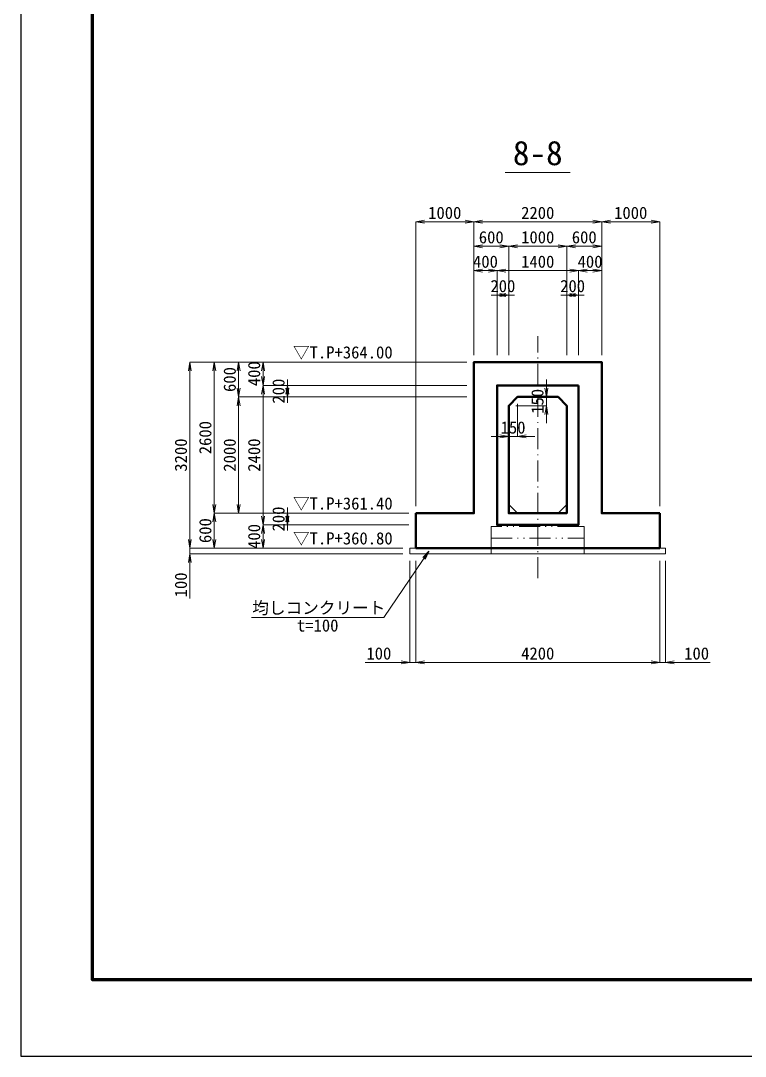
# Model space of a CAD drawing. Header units: millimetres. Extents: x 156724 to 219930, y -98905 to 17820.
# Drawn here: x 169470 to 181938, y -98905 to -81085 of the extents above; entities that cross this region are included whole.
import ezdxf
from ezdxf.enums import TextEntityAlignment as Align

# ---------------------------------------------------------------- set-up
doc = ezdxf.new("R2010")
doc.units = ezdxf.units.MM
doc.header["$LTSCALE"] = 60
doc.header["$PDSIZE"] = 300
doc.linetypes.add('SXF_一点短鎖線', pattern=[9.25, 6, -1.5, 0.25, -1.5])
doc.linetypes.add('SXF_二点短鎖線', pattern=[11, 6, -1.5, 0.25, -1.5, 0.25, -1.5])
doc.layers.get('Defpoints').update_dxf_attribs({"color": 151})
for name, color, linetype, lineweight in [('D-BMK', 2, 'SXF_一点短鎖線', 13), ('D-STR', 1, 'Continuous', 50), ('D-STR-DIM', 7, 'Continuous', 13), ('D-STR-HTXT', 7, 'Continuous', 13), ('D-STR-STR6', 7, 'Continuous', 13), ('D-STR-STR7', 1, 'Continuous', 13), ('D-STR-TXT', 7, 'Continuous', 13), ('D-TTL', 2, 'Continuous', 140), ('D-TTL-LINE', 7, 'Continuous', 13), ('D-TTL-TXT', 7, 'Continuous', 13)]:
    doc.layers.add(name, color=color, linetype=linetype, lineweight=lineweight)
doc.styles.add('MS ゴシック', font='MS Gothic.ttf')
doc.dimstyles.new('DIM-60-F', dxfattribs={"dimscale": 60, "dimtxt": 3.5, "dimasz": 2.5, "dimexe": 0, "dimexo": 2, "dimgap": 0.8, "dimtad": 1, "dimdec": 0, "dimzin": 0, "dimdsep": 46, "dimtxsty": 'MS ゴシック', "dimblk": 'OPEN', "dimcen": 0.1, "dimaunit": 1, "dimadec": 4, "dimazin": 0, "dimtfac": 1, "dimtdec": 0, "dimtmove": 2, "dimatfit": 3, "dimldrblk": 'OPEN', "dimfxl": 1, "dimtolj": 1, "dimtzin": 0, "dimlwd": -1, "dimlwe": -1, "dimarcsym": 2})

# ---------------------------------------------------------------- blocks, each defined once
blk = doc.blocks.new('_Open')
at = {"color": 0, "linetype": 'ByBlock', "lineweight": -2}
for p, q in [((-1, 0.17), (0, 0)), ((-1, -0.17), (0, 0)), ((0, 0), (-1, 0))]:
    blk.add_line(p, q, dxfattribs=at)
blk = doc.blocks.new('*D111')
at = {"layer": 'D-STR-DIM', "color": 0, "transparency": 16777216}
for p, q in [((177867, -87829), (177867, -88239)), ((178017, -87679), (178017, -88239)), ((177717, -88239), (177567, -88239)), ((178017, -88239), (177867, -88239)), ((178167, -88239), (178317, -88239))]:
    blk.add_line(p, q, dxfattribs=at)
at = {"layer": 'Defpoints', "color": 0, "transparency": 16777216}
for p in [(178017, -87559), (177867, -87709), (177867, -88239)]:
    blk.add_point(p, dxfattribs=at)
at = {"layer": 'D-STR-DIM', "color": 0, "transparency": 16777216, "xscale": 150, "yscale": 150, "zscale": 150}
blk.add_blockref('_Open', (177867, -88239), dxfattribs=at)
at = {"layer": 'D-STR-DIM', "color": 0, "transparency": 16777216, "xscale": 150, "yscale": 150, "zscale": 150, "rotation": 180}
blk.add_blockref('_Open', (178017, -88239), dxfattribs=at)
at = {"layer": 'D-STR-DIM', "color": 0, "transparency": 16777216, "insert": (177942, -88086), "char_height": 210, "attachment_point": 5, "style": 'MS ゴシック'}
blk.add_mtext('\\A1;150', dxfattribs=at)
blk = doc.blocks.new('*D112')
at = {"layer": 'D-STR-DIM', "color": 0, "transparency": 16777216}
for p, q in [((178516, -87409), (178516, -87259)), ((178137, -87559), (178516, -87559)), ((178516, -87559), (178516, -87709)), ((177987, -87709), (178516, -87709)), ((178516, -87859), (178516, -88009))]:
    blk.add_line(p, q, dxfattribs=at)
at = {"layer": 'Defpoints', "color": 0, "transparency": 16777216}
for p in [(178017, -87559), (177867, -87709), (178516, -87709)]:
    blk.add_point(p, dxfattribs=at)
at = {"layer": 'D-STR-DIM', "color": 0, "transparency": 16777216, "xscale": 150, "yscale": 150, "zscale": 150}
for p, rotation in [((178516, -87559), 270), ((178516, -87709), 90)]:
    blk.add_blockref('_Open', p, dxfattribs=dict(at, rotation=rotation))
at = {"layer": 'D-STR-DIM', "color": 0, "transparency": 16777216, "insert": (178363, -87634), "char_height": 210, "attachment_point": 5, "rotation": 90, "style": 'MS ゴシック'}
blk.add_mtext('\\A1;150', dxfattribs=at)
blk = doc.blocks.new('*D113')
at = {"layer": 'D-STR-DIM', "color": 0, "transparency": 16777216}
for p, q in [((176267, -90379), (176267, -92127)), ((180467, -90379), (180467, -92127)), ((176417, -92127), (180317, -92127))]:
    blk.add_line(p, q, dxfattribs=at)
at = {"layer": 'Defpoints', "color": 0, "transparency": 16777216}
for p in [(176267, -90259), (180467, -90259), (180467, -92127)]:
    blk.add_point(p, dxfattribs=at)
at = {"layer": 'D-STR-DIM', "color": 0, "transparency": 16777216, "xscale": 150, "yscale": 150, "zscale": 150, "rotation": 180}
blk.add_blockref('_Open', (176267, -92127), dxfattribs=at)
at = {"layer": 'D-STR-DIM', "color": 0, "transparency": 16777216, "xscale": 150, "yscale": 150, "zscale": 150}
blk.add_blockref('_Open', (180467, -92127), dxfattribs=at)
at = {"layer": 'D-STR-DIM', "color": 0, "transparency": 16777216, "insert": (178367, -91974), "char_height": 210, "attachment_point": 5, "style": 'MS ゴシック'}
blk.add_mtext('\\A1;4200', dxfattribs=at)
blk = doc.blocks.new('*D114')
at = {"layer": 'D-STR-DIM', "color": 0, "transparency": 16777216}
for p, q in [((180467, -90379), (180467, -92127)), ((180567, -90379), (180567, -92127)), ((180317, -92127), (180167, -92127)), ((180467, -92127), (180567, -92127)), ((180717, -92127), (181335, -92127))]:
    blk.add_line(p, q, dxfattribs=at)
at = {"layer": 'Defpoints', "color": 0, "transparency": 16777216}
for p in [(180467, -90259), (180567, -90259), (180467, -92127)]:
    blk.add_point(p, dxfattribs=at)
at = {"layer": 'D-STR-DIM', "color": 0, "transparency": 16777216, "xscale": 150, "yscale": 150, "zscale": 150}
blk.add_blockref('_Open', (180467, -92127), dxfattribs=at)
at = {"layer": 'D-STR-DIM', "color": 0, "transparency": 16777216, "xscale": 150, "yscale": 150, "zscale": 150, "rotation": 180}
blk.add_blockref('_Open', (180567, -92127), dxfattribs=at)
at = {"layer": 'D-STR-DIM', "color": 0, "transparency": 16777216, "insert": (181101, -91974), "char_height": 210, "attachment_point": 5, "style": 'MS ゴシック'}
blk.add_mtext('\\A1;100', dxfattribs=at)
blk = doc.blocks.new('*D115')
at = {"layer": 'D-STR-DIM', "color": 0, "transparency": 16777216}
for p, q in [((176167, -90379), (176167, -92127)), ((176267, -90379), (176267, -92127)), ((176017, -92127), (175399, -92127)), ((176267, -92127), (176167, -92127)), ((176417, -92127), (176567, -92127))]:
    blk.add_line(p, q, dxfattribs=at)
at = {"layer": 'Defpoints', "color": 0, "transparency": 16777216}
for p in [(176167, -90259), (176267, -90259), (176267, -92127)]:
    blk.add_point(p, dxfattribs=at)
at = {"layer": 'D-STR-DIM', "color": 0, "transparency": 16777216, "xscale": 150, "yscale": 150, "zscale": 150}
blk.add_blockref('_Open', (176167, -92127), dxfattribs=at)
at = {"layer": 'D-STR-DIM', "color": 0, "transparency": 16777216, "xscale": 150, "yscale": 150, "zscale": 150, "rotation": 180}
blk.add_blockref('_Open', (176267, -92127), dxfattribs=at)
at = {"layer": 'D-STR-DIM', "color": 0, "transparency": 16777216, "insert": (175633, -91974), "char_height": 210, "attachment_point": 5, "style": 'MS ゴシック'}
blk.add_mtext('\\A1;100', dxfattribs=at)
blk = doc.blocks.new('*D116')
at = {"layer": 'D-STR-DIM', "color": 0, "transparency": 16777216}
for p, q in [((177267, -86839), (177267, -84545)), ((177417, -84545), (179317, -84545)), ((179467, -86839), (179467, -84545))]:
    blk.add_line(p, q, dxfattribs=at)
at = {"layer": 'Defpoints', "color": 0, "transparency": 16777216}
for p in [(179467, -84545), (177267, -86959), (179467, -86959)]:
    blk.add_point(p, dxfattribs=at)
at = {"layer": 'D-STR-DIM', "color": 0, "transparency": 16777216, "xscale": 150, "yscale": 150, "zscale": 150, "rotation": 180}
blk.add_blockref('_Open', (177267, -84545), dxfattribs=at)
at = {"layer": 'D-STR-DIM', "color": 0, "transparency": 16777216, "xscale": 150, "yscale": 150, "zscale": 150}
blk.add_blockref('_Open', (179467, -84545), dxfattribs=at)
at = {"layer": 'D-STR-DIM', "color": 0, "transparency": 16777216, "insert": (178367, -84392), "char_height": 210, "attachment_point": 5, "style": 'MS ゴシック'}
blk.add_mtext('\\A1;2200', dxfattribs=at)
blk = doc.blocks.new('*D117')
at = {"layer": 'D-STR-DIM', "color": 0, "transparency": 16777216}
for p, q in [((178867, -86839), (178867, -84965)), ((179317, -84965), (179017, -84965)), ((179467, -86839), (179467, -84965))]:
    blk.add_line(p, q, dxfattribs=at)
at = {"layer": 'Defpoints', "color": 0, "transparency": 16777216}
for p in [(178867, -84965), (178867, -86959), (179467, -86959)]:
    blk.add_point(p, dxfattribs=at)
at = {"layer": 'D-STR-DIM', "color": 0, "transparency": 16777216, "xscale": 150, "yscale": 150, "zscale": 150, "rotation": 180}
blk.add_blockref('_Open', (178867, -84965), dxfattribs=at)
at = {"layer": 'D-STR-DIM', "color": 0, "transparency": 16777216, "xscale": 150, "yscale": 150, "zscale": 150}
blk.add_blockref('_Open', (179467, -84965), dxfattribs=at)
at = {"layer": 'D-STR-DIM', "color": 0, "transparency": 16777216, "insert": (179167, -84812), "char_height": 210, "attachment_point": 5, "style": 'MS ゴシック'}
blk.add_mtext('\\A1;600', dxfattribs=at)
blk = doc.blocks.new('*D118')
at = {"layer": 'D-STR-DIM', "color": 0, "transparency": 16777216}
for p, q in [((179467, -86839), (179467, -84545)), ((179617, -84545), (180317, -84545)), ((180467, -89439), (180467, -84545))]:
    blk.add_line(p, q, dxfattribs=at)
at = {"layer": 'Defpoints', "color": 0, "transparency": 16777216}
for p in [(180467, -84545), (179467, -86959), (180467, -89559)]:
    blk.add_point(p, dxfattribs=at)
at = {"layer": 'D-STR-DIM', "color": 0, "transparency": 16777216, "xscale": 150, "yscale": 150, "zscale": 150, "rotation": 180}
blk.add_blockref('_Open', (179467, -84545), dxfattribs=at)
at = {"layer": 'D-STR-DIM', "color": 0, "transparency": 16777216, "xscale": 150, "yscale": 150, "zscale": 150}
blk.add_blockref('_Open', (180467, -84545), dxfattribs=at)
at = {"layer": 'D-STR-DIM', "color": 0, "transparency": 16777216, "insert": (179967, -84392), "char_height": 210, "attachment_point": 5, "style": 'MS ゴシック'}
blk.add_mtext('\\A1;1000', dxfattribs=at)
blk = doc.blocks.new('*D119')
at = {"layer": 'D-STR-DIM', "color": 0, "transparency": 16777216}
for p, q in [((177867, -86839), (177867, -84965)), ((178017, -84965), (178717, -84965)), ((178867, -86839), (178867, -84965))]:
    blk.add_line(p, q, dxfattribs=at)
at = {"layer": 'Defpoints', "color": 0, "transparency": 16777216}
for p in [(178867, -84965), (177867, -86959), (178867, -86959)]:
    blk.add_point(p, dxfattribs=at)
at = {"layer": 'D-STR-DIM', "color": 0, "transparency": 16777216, "xscale": 150, "yscale": 150, "zscale": 150, "rotation": 180}
blk.add_blockref('_Open', (177867, -84965), dxfattribs=at)
at = {"layer": 'D-STR-DIM', "color": 0, "transparency": 16777216, "xscale": 150, "yscale": 150, "zscale": 150}
blk.add_blockref('_Open', (178867, -84965), dxfattribs=at)
at = {"layer": 'D-STR-DIM', "color": 0, "transparency": 16777216, "insert": (178367, -84812), "char_height": 210, "attachment_point": 5, "style": 'MS ゴシック'}
blk.add_mtext('\\A1;1000', dxfattribs=at)
blk = doc.blocks.new('*D120')
at = {"layer": 'D-STR-DIM', "color": 0, "transparency": 16777216}
for p, q in [((176267, -89439), (176267, -84545)), ((176417, -84545), (177117, -84545)), ((177267, -86839), (177267, -84545))]:
    blk.add_line(p, q, dxfattribs=at)
at = {"layer": 'Defpoints', "color": 0, "transparency": 16777216}
for p in [(177267, -84545), (177267, -86959), (176267, -89559)]:
    blk.add_point(p, dxfattribs=at)
at = {"layer": 'D-STR-DIM', "color": 0, "transparency": 16777216, "xscale": 150, "yscale": 150, "zscale": 150, "rotation": 180}
blk.add_blockref('_Open', (176267, -84545), dxfattribs=at)
at = {"layer": 'D-STR-DIM', "color": 0, "transparency": 16777216, "xscale": 150, "yscale": 150, "zscale": 150}
blk.add_blockref('_Open', (177267, -84545), dxfattribs=at)
at = {"layer": 'D-STR-DIM', "color": 0, "transparency": 16777216, "insert": (176767, -84392), "char_height": 210, "attachment_point": 5, "style": 'MS ゴシック'}
blk.add_mtext('\\A1;1000', dxfattribs=at)
blk = doc.blocks.new('*D121')
at = {"layer": 'D-STR-DIM', "color": 0, "transparency": 16777216}
for p, q in [((177267, -86839), (177267, -84965)), ((177417, -84965), (177717, -84965)), ((177867, -86839), (177867, -84965))]:
    blk.add_line(p, q, dxfattribs=at)
at = {"layer": 'Defpoints', "color": 0, "transparency": 16777216}
for p in [(177867, -84965), (177267, -86959), (177867, -86959)]:
    blk.add_point(p, dxfattribs=at)
at = {"layer": 'D-STR-DIM', "color": 0, "transparency": 16777216, "xscale": 150, "yscale": 150, "zscale": 150, "rotation": 180}
blk.add_blockref('_Open', (177267, -84965), dxfattribs=at)
at = {"layer": 'D-STR-DIM', "color": 0, "transparency": 16777216, "xscale": 150, "yscale": 150, "zscale": 150}
blk.add_blockref('_Open', (177867, -84965), dxfattribs=at)
at = {"layer": 'D-STR-DIM', "color": 0, "transparency": 16777216, "insert": (177567, -84812), "char_height": 210, "attachment_point": 5, "style": 'MS ゴシック'}
blk.add_mtext('\\A1;600', dxfattribs=at)
blk = doc.blocks.new('*D122')
at = {"layer": 'D-STR-DIM', "color": 0, "transparency": 16777216}
for p, q in [((177667, -86839), (177667, -85385)), ((177817, -85385), (178917, -85385)), ((179067, -86839), (179067, -85385))]:
    blk.add_line(p, q, dxfattribs=at)
at = {"layer": 'Defpoints', "color": 0, "transparency": 16777216}
for p in [(179067, -85385), (177667, -86959), (179067, -86959)]:
    blk.add_point(p, dxfattribs=at)
at = {"layer": 'D-STR-DIM', "color": 0, "transparency": 16777216, "xscale": 150, "yscale": 150, "zscale": 150, "rotation": 180}
blk.add_blockref('_Open', (177667, -85385), dxfattribs=at)
at = {"layer": 'D-STR-DIM', "color": 0, "transparency": 16777216, "xscale": 150, "yscale": 150, "zscale": 150}
blk.add_blockref('_Open', (179067, -85385), dxfattribs=at)
at = {"layer": 'D-STR-DIM', "color": 0, "transparency": 16777216, "insert": (178367, -85232), "char_height": 210, "attachment_point": 5, "style": 'MS ゴシック'}
blk.add_mtext('\\A1;1400', dxfattribs=at)
blk = doc.blocks.new('*D123')
at = {"layer": 'D-STR-DIM', "color": 0, "transparency": 16777216}
for p, q in [((179067, -86839), (179067, -85385)), ((179067, -85385), (179467, -85385)), ((179317, -85385), (179167, -85385)), ((179217, -85385), (179367, -85385)), ((179467, -86839), (179467, -85385))]:
    blk.add_line(p, q, dxfattribs=at)
at = {"layer": 'Defpoints', "color": 0, "transparency": 16777216}
for p in [(179467, -85385), (179067, -86959), (179467, -86959)]:
    blk.add_point(p, dxfattribs=at)
at = {"layer": 'D-STR-DIM', "color": 0, "transparency": 16777216, "xscale": 150, "yscale": 150, "zscale": 150, "rotation": 180}
blk.add_blockref('_Open', (179067, -85385), dxfattribs=at)
at = {"layer": 'D-STR-DIM', "color": 0, "transparency": 16777216, "xscale": 150, "yscale": 150, "zscale": 150}
blk.add_blockref('_Open', (179467, -85385), dxfattribs=at)
at = {"layer": 'D-STR-DIM', "color": 0, "transparency": 16777216, "insert": (179267, -85232), "char_height": 210, "attachment_point": 5, "style": 'MS ゴシック'}
blk.add_mtext('\\A1;400', dxfattribs=at)
blk = doc.blocks.new('*D124')
at = {"layer": 'D-STR-DIM', "color": 0, "transparency": 16777216}
for p, q in [((177267, -86839), (177267, -85385)), ((177667, -85385), (177267, -85385)), ((177517, -85385), (177367, -85385)), ((177417, -85385), (177567, -85385)), ((177667, -86839), (177667, -85385))]:
    blk.add_line(p, q, dxfattribs=at)
at = {"layer": 'Defpoints', "color": 0, "transparency": 16777216}
for p in [(177267, -85385), (177267, -86959), (177667, -86959)]:
    blk.add_point(p, dxfattribs=at)
at = {"layer": 'D-STR-DIM', "color": 0, "transparency": 16777216, "xscale": 150, "yscale": 150, "zscale": 150, "rotation": 180}
blk.add_blockref('_Open', (177267, -85385), dxfattribs=at)
at = {"layer": 'D-STR-DIM', "color": 0, "transparency": 16777216, "xscale": 150, "yscale": 150, "zscale": 150}
blk.add_blockref('_Open', (177667, -85385), dxfattribs=at)
at = {"layer": 'D-STR-DIM', "color": 0, "transparency": 16777216, "insert": (177467, -85232), "char_height": 210, "attachment_point": 5, "style": 'MS ゴシック'}
blk.add_mtext('\\A1;400', dxfattribs=at)
blk = doc.blocks.new('*D125')
at = {"layer": 'D-STR-DIM', "color": 0, "transparency": 16777216}
for p, q in [((177717, -85805), (177567, -85805)), ((177667, -86839), (177667, -85805)), ((177667, -85805), (177867, -85805)), ((177817, -85805), (177967, -85805)), ((177867, -86839), (177867, -85805))]:
    blk.add_line(p, q, dxfattribs=at)
at = {"layer": 'Defpoints', "color": 0, "transparency": 16777216}
for p in [(177867, -85805), (177667, -86959), (177867, -86959)]:
    blk.add_point(p, dxfattribs=at)
at = {"layer": 'D-STR-DIM', "color": 0, "transparency": 16777216, "xscale": 150, "yscale": 150, "zscale": 150, "rotation": 180}
blk.add_blockref('_Open', (177667, -85805), dxfattribs=at)
at = {"layer": 'D-STR-DIM', "color": 0, "transparency": 16777216, "xscale": 150, "yscale": 150, "zscale": 150}
blk.add_blockref('_Open', (177867, -85805), dxfattribs=at)
at = {"layer": 'D-STR-DIM', "color": 0, "transparency": 16777216, "insert": (177767, -85652), "char_height": 210, "attachment_point": 5, "style": 'MS ゴシック'}
blk.add_mtext('\\A1;200', dxfattribs=at)
blk = doc.blocks.new('*D126')
at = {"layer": 'D-STR-DIM', "color": 0, "transparency": 16777216}
for p, q in [((178917, -85805), (178767, -85805)), ((178867, -86839), (178867, -85805)), ((179067, -85805), (178867, -85805)), ((179017, -85805), (179167, -85805)), ((179067, -86839), (179067, -85805))]:
    blk.add_line(p, q, dxfattribs=at)
at = {"layer": 'Defpoints', "color": 0, "transparency": 16777216}
for p in [(178867, -85805), (178867, -86959), (179067, -86959)]:
    blk.add_point(p, dxfattribs=at)
at = {"layer": 'D-STR-DIM', "color": 0, "transparency": 16777216, "xscale": 150, "yscale": 150, "zscale": 150, "rotation": 180}
blk.add_blockref('_Open', (178867, -85805), dxfattribs=at)
at = {"layer": 'D-STR-DIM', "color": 0, "transparency": 16777216, "xscale": 150, "yscale": 150, "zscale": 150}
blk.add_blockref('_Open', (179067, -85805), dxfattribs=at)
at = {"layer": 'D-STR-DIM', "color": 0, "transparency": 16777216, "insert": (178967, -85652), "char_height": 210, "attachment_point": 5, "style": 'MS ゴシック'}
blk.add_mtext('\\A1;200', dxfattribs=at)
blk = doc.blocks.new('*D127')
at = {"layer": 'D-STR-DIM', "color": 0, "transparency": 16777216}
for p, q in [((177147, -86959), (172380, -86959)), ((172380, -87109), (172380, -90009)), ((176047, -90159), (172380, -90159))]:
    blk.add_line(p, q, dxfattribs=at)
at = {"layer": 'Defpoints', "color": 0, "transparency": 16777216}
for p in [(177267, -86959), (172380, -90159), (176167, -90159)]:
    blk.add_point(p, dxfattribs=at)
at = {"layer": 'D-STR-DIM', "color": 0, "transparency": 16777216, "xscale": 150, "yscale": 150, "zscale": 150}
for p, rotation in [((172380, -86959), 90), ((172380, -90159), 270)]:
    blk.add_blockref('_Open', p, dxfattribs=dict(at, rotation=rotation))
at = {"layer": 'D-STR-DIM', "color": 0, "transparency": 16777216, "insert": (172227, -88559), "char_height": 210, "attachment_point": 5, "rotation": 90, "style": 'MS ゴシック'}
blk.add_mtext('\\A1;3200', dxfattribs=at)
blk = doc.blocks.new('*D1')
at = {"layer": 'D-STR-DIM', "color": 0, "transparency": 16777216}
for p, q in [((177147, -86959), (173220, -86959)), ((173220, -87109), (173220, -87409)), ((177147, -87559), (173220, -87559))]:
    blk.add_line(p, q, dxfattribs=at)
at = {"layer": 'Defpoints', "color": 0, "transparency": 16777216}
for p in [(177267, -86959), (173220, -87559), (177267, -87559)]:
    blk.add_point(p, dxfattribs=at)
at = {"layer": 'D-STR-DIM', "color": 0, "transparency": 16777216, "xscale": 150, "yscale": 150, "zscale": 150}
for p, rotation in [((173220, -86959), 90), ((173220, -87559), 270)]:
    blk.add_blockref('_Open', p, dxfattribs=dict(at, rotation=rotation))
at = {"layer": 'D-STR-DIM', "color": 0, "transparency": 16777216, "insert": (173067, -87259), "char_height": 210, "attachment_point": 5, "rotation": 90, "style": 'MS ゴシック'}
blk.add_mtext('\\A1;600', dxfattribs=at)
blk = doc.blocks.new('*D2')
at = {"layer": 'D-STR-DIM', "color": 0, "transparency": 16777216}
for p, q in [((177147, -87559), (173220, -87559)), ((173220, -87709), (173220, -89409)), ((176147, -89559), (173220, -89559))]:
    blk.add_line(p, q, dxfattribs=at)
at = {"layer": 'Defpoints', "color": 0, "transparency": 16777216}
for p in [(177267, -87559), (173220, -89559), (176267, -89559)]:
    blk.add_point(p, dxfattribs=at)
at = {"layer": 'D-STR-DIM', "color": 0, "transparency": 16777216, "xscale": 150, "yscale": 150, "zscale": 150}
for p, rotation in [((173220, -87559), 90), ((173220, -89559), 270)]:
    blk.add_blockref('_Open', p, dxfattribs=dict(at, rotation=rotation))
at = {"layer": 'D-STR-DIM', "color": 0, "transparency": 16777216, "insert": (173067, -88559), "char_height": 210, "attachment_point": 5, "rotation": 90, "style": 'MS ゴシック'}
blk.add_mtext('\\A1;2000', dxfattribs=at)
blk = doc.blocks.new('*D3')
at = {"layer": 'D-STR-DIM', "color": 0, "transparency": 16777216}
for p, q in [((176147, -89559), (172800, -89559)), ((172800, -89709), (172800, -90009)), ((176047, -90159), (172800, -90159))]:
    blk.add_line(p, q, dxfattribs=at)
at = {"layer": 'Defpoints', "color": 0, "transparency": 16777216}
for p in [(176267, -89559), (172800, -90159), (176167, -90159)]:
    blk.add_point(p, dxfattribs=at)
at = {"layer": 'D-STR-DIM', "color": 0, "transparency": 16777216, "xscale": 150, "yscale": 150, "zscale": 150}
for p, rotation in [((172800, -89559), 90), ((172800, -90159), 270)]:
    blk.add_blockref('_Open', p, dxfattribs=dict(at, rotation=rotation))
at = {"layer": 'D-STR-DIM', "color": 0, "transparency": 16777216, "insert": (172647, -89859), "char_height": 210, "attachment_point": 5, "rotation": 90, "style": 'MS ゴシック'}
blk.add_mtext('\\A1;600', dxfattribs=at)
blk = doc.blocks.new('*D4')
at = {"layer": 'D-STR-DIM', "color": 0, "transparency": 16777216}
for p, q in [((172380, -90009), (172380, -89859)), ((176047, -90159), (172380, -90159)), ((172380, -90159), (172380, -90259)), ((176047, -90259), (172380, -90259)), ((172380, -90409), (172380, -91028))]:
    blk.add_line(p, q, dxfattribs=at)
at = {"layer": 'Defpoints', "color": 0, "transparency": 16777216}
for p in [(176167, -90159), (172380, -90259), (176167, -90259)]:
    blk.add_point(p, dxfattribs=at)
at = {"layer": 'D-STR-DIM', "color": 0, "transparency": 16777216, "xscale": 150, "yscale": 150, "zscale": 150}
for p, rotation in [((172380, -90159), 270), ((172380, -90259), 90)]:
    blk.add_blockref('_Open', p, dxfattribs=dict(at, rotation=rotation))
at = {"layer": 'D-STR-DIM', "color": 0, "transparency": 16777216, "insert": (172227, -90793), "char_height": 210, "attachment_point": 5, "rotation": 90, "style": 'MS ゴシック'}
blk.add_mtext('\\A1;100', dxfattribs=at)
blk = doc.blocks.new('*D5')
at = {"layer": 'D-STR-DIM', "color": 0, "transparency": 16777216}
for p, q in [((177147, -87359), (173640, -87359)), ((173640, -87509), (173640, -89609)), ((176147, -89759), (173640, -89759))]:
    blk.add_line(p, q, dxfattribs=at)
at = {"layer": 'Defpoints', "color": 0, "transparency": 16777216}
for p in [(177267, -87359), (173640, -89759), (176267, -89759)]:
    blk.add_point(p, dxfattribs=at)
at = {"layer": 'D-STR-DIM', "color": 0, "transparency": 16777216, "xscale": 150, "yscale": 150, "zscale": 150}
for p, rotation in [((173640, -87359), 90), ((173640, -89759), 270)]:
    blk.add_blockref('_Open', p, dxfattribs=dict(at, rotation=rotation))
at = {"layer": 'D-STR-DIM', "color": 0, "transparency": 16777216, "insert": (173487, -88559), "char_height": 210, "attachment_point": 5, "rotation": 90, "style": 'MS ゴシック'}
blk.add_mtext('\\A1;2400', dxfattribs=at)
blk = doc.blocks.new('*D6')
at = {"layer": 'D-STR-DIM', "color": 0, "transparency": 16777216}
for p, q in [((177147, -86959), (173640, -86959)), ((173640, -86959), (173640, -87359)), ((173640, -87209), (173640, -87059)), ((173640, -87109), (173640, -87259)), ((177147, -87359), (173640, -87359))]:
    blk.add_line(p, q, dxfattribs=at)
at = {"layer": 'Defpoints', "color": 0, "transparency": 16777216}
for p in [(177267, -86959), (173640, -87359), (177267, -87359)]:
    blk.add_point(p, dxfattribs=at)
at = {"layer": 'D-STR-DIM', "color": 0, "transparency": 16777216, "xscale": 150, "yscale": 150, "zscale": 150}
for p, rotation in [((173640, -86959), 90), ((173640, -87359), 270)]:
    blk.add_blockref('_Open', p, dxfattribs=dict(at, rotation=rotation))
at = {"layer": 'D-STR-DIM', "color": 0, "transparency": 16777216, "insert": (173487, -87159), "char_height": 210, "attachment_point": 5, "rotation": 90, "style": 'MS ゴシック'}
blk.add_mtext('\\A1;400', dxfattribs=at)
blk = doc.blocks.new('*D7')
at = {"layer": 'D-STR-DIM', "color": 0, "transparency": 16777216}
for p, q in [((176147, -89759), (173640, -89759)), ((173640, -90159), (173640, -89759)), ((173640, -90009), (173640, -89859)), ((173640, -89909), (173640, -90059)), ((176047, -90159), (173640, -90159))]:
    blk.add_line(p, q, dxfattribs=at)
at = {"layer": 'Defpoints', "color": 0, "transparency": 16777216}
for p in [(173640, -89759), (176267, -89759), (176167, -90159)]:
    blk.add_point(p, dxfattribs=at)
at = {"layer": 'D-STR-DIM', "color": 0, "transparency": 16777216, "xscale": 150, "yscale": 150, "zscale": 150}
for p, rotation in [((173640, -89759), 90), ((173640, -90159), 270)]:
    blk.add_blockref('_Open', p, dxfattribs=dict(at, rotation=rotation))
at = {"layer": 'D-STR-DIM', "color": 0, "transparency": 16777216, "insert": (173487, -89959), "char_height": 210, "attachment_point": 5, "rotation": 90, "style": 'MS ゴシック'}
blk.add_mtext('\\A1;400', dxfattribs=at)
blk = doc.blocks.new('*D8')
at = {"layer": 'D-STR-DIM', "color": 0, "transparency": 16777216}
for p, q in [((174060, -87409), (174060, -87259)), ((177147, -87359), (174060, -87359)), ((174060, -87359), (174060, -87559)), ((174060, -87509), (174060, -87659)), ((177147, -87559), (174060, -87559))]:
    blk.add_line(p, q, dxfattribs=at)
at = {"layer": 'Defpoints', "color": 0, "transparency": 16777216}
for p in [(177267, -87359), (174060, -87559), (177267, -87559)]:
    blk.add_point(p, dxfattribs=at)
at = {"layer": 'D-STR-DIM', "color": 0, "transparency": 16777216, "xscale": 150, "yscale": 150, "zscale": 150}
for p, rotation in [((174060, -87359), 90), ((174060, -87559), 270)]:
    blk.add_blockref('_Open', p, dxfattribs=dict(at, rotation=rotation))
at = {"layer": 'D-STR-DIM', "color": 0, "transparency": 16777216, "insert": (173907, -87459), "char_height": 210, "attachment_point": 5, "rotation": 90, "style": 'MS ゴシック'}
blk.add_mtext('\\A1;200', dxfattribs=at)
blk = doc.blocks.new('*D9')
at = {"layer": 'D-STR-DIM', "color": 0, "transparency": 16777216}
for p, q in [((174060, -89609), (174060, -89459)), ((176147, -89559), (174060, -89559)), ((174060, -89759), (174060, -89559)), ((174060, -89709), (174060, -89859)), ((176147, -89759), (174060, -89759))]:
    blk.add_line(p, q, dxfattribs=at)
at = {"layer": 'Defpoints', "color": 0, "transparency": 16777216}
for p in [(174060, -89559), (176267, -89559), (176267, -89759)]:
    blk.add_point(p, dxfattribs=at)
at = {"layer": 'D-STR-DIM', "color": 0, "transparency": 16777216, "xscale": 150, "yscale": 150, "zscale": 150}
for p, rotation in [((174060, -89559), 90), ((174060, -89759), 270)]:
    blk.add_blockref('_Open', p, dxfattribs=dict(at, rotation=rotation))
at = {"layer": 'D-STR-DIM', "color": 0, "transparency": 16777216, "insert": (173907, -89659), "char_height": 210, "attachment_point": 5, "rotation": 90, "style": 'MS ゴシック'}
blk.add_mtext('\\A1;200', dxfattribs=at)
blk = doc.blocks.new('*D665')
at = {"layer": 'D-STR-DIM', "color": 0, "transparency": 16777216}
for p, q in [((177147, -86959), (172800, -86959)), ((172800, -89409), (172800, -87109)), ((176147, -89559), (172800, -89559))]:
    blk.add_line(p, q, dxfattribs=at)
at = {"layer": 'Defpoints', "color": 0, "transparency": 16777216}
for p in [(172800, -86959), (177267, -86959), (176267, -89559)]:
    blk.add_point(p, dxfattribs=at)
at = {"layer": 'D-STR-DIM', "color": 0, "transparency": 16777216, "xscale": 150, "yscale": 150, "zscale": 150}
for p, rotation in [((172800, -86959), 90), ((172800, -89559), 270)]:
    blk.add_blockref('_Open', p, dxfattribs=dict(at, rotation=rotation))
at = {"layer": 'D-STR-DIM', "color": 0, "transparency": 16777216, "insert": (172647, -88259), "char_height": 210, "attachment_point": 5, "rotation": 90, "style": 'MS ゴシック'}
blk.add_mtext('\\A1;2600', dxfattribs=at)

msp = doc.modelspace()

# ---------------------------------------------------------------- linework, layer by layer
msp.add_line((177867.3, -87709.5), (178017.3, -87559.5))
at = {"layer": 'D-BMK'}
msp.add_line((178367.3, -90676.9), (178367.3, -86515), dxfattribs=at)
at = {"layer": 'D-STR'}
for p, q in [((176267.3, -90159.5), (176267.3, -89559.5)), ((180467.3, -90159.5), (180467.3, -89559.5)), ((176267.3, -90159.5), (180467.3, -90159.5))]:
    msp.add_line(p, q, dxfattribs=at)
msp.add_lwpolyline([(176267.3, -89559.5), (177267.3, -89559.5), (177267.3, -86959.5), (179467.3, -86959.5), (179467.3, -89559.5), (180467.3, -89559.5)], dxfattribs=at)
for points in [[(179067.3, -87359.5), (177667.3, -87359.5), (177667.3, -89759.5), (179067.3, -89759.5)], [(178717.3, -87559.5), (178017.3, -87559.5), (177867.3, -87709.5), (177867.3, -89559.5), (178867.3, -89559.5), (178867.3, -87709.5)]]:
    msp.add_lwpolyline(points, close=True, dxfattribs=at)
at = {"layer": 'D-STR-HTXT'}
msp.add_line((173440.5, -91355.8), (175720.5, -91355.8), dxfattribs=at)
at = {"layer": 'D-STR-STR6', "linetype": 'SXF_二点短鎖線'}
for points in [[(179067.3, -89759.5), (177667.3, -89759.5), (177667.3, -87359.5), (179067.3, -87359.5)], [(177867.3, -89409.5), (177867.3, -87709.5), (178017.3, -87559.5), (178717.3, -87559.5), (178867.3, -87709.5), (178867.3, -89409.5), (178717.3, -89559.5), (178017.3, -89559.5)]]:
    msp.add_lwpolyline(points, close=True, dxfattribs=at)
for points in [[(177667.3, -89789.5), (177567.3, -89789.5), (177567.3, -89989.5), (179167.3, -89989.5), (179167.3, -89789.5), (179067.3, -89789.5)], [(179067.3, -89759.5), (179067.3, -89789.5), (177667.3, -89789.5), (177667.3, -89759.5)], [(177567.3, -89989.5), (177567.3, -90259.5), (179167.3, -90259.5), (179167.3, -89989.5)]]:
    msp.add_lwpolyline(points, dxfattribs=at)
at = {"layer": 'D-STR-STR7'}
for p, q in [((176167.3, -90159.5), (176267.3, -90159.5)), ((176167.3, -90259.5), (176167.3, -90159.5)), ((180467.3, -90159.5), (180567.3, -90159.5)), ((180567.3, -90259.5), (180567.3, -90159.5)), ((176167.3, -90259.5), (180567.3, -90259.5))]:
    msp.add_line(p, q, dxfattribs=at)
at = {"layer": 'D-TTL'}
msp.add_lwpolyline([(170699.5, -64584.6), (170699.5, -97584.6), (218699.5, -97584.6), (218699.5, -64584.6)], close=True, dxfattribs=at)
at = {"layer": 'D-TTL-LINE'}
msp.add_line((177807.3, -83696.9), (178927.3, -83696.9), dxfattribs=at)
at = {"layer": 'Defpoints', "color": 1}
msp.add_lwpolyline([(169469.5, -63264.6), (169469.5, -98904.6), (219929.5, -98904.6), (219929.5, -63264.6)], close=True, dxfattribs=at)

# ---------------------------------------------------------------- texts
at = {"layer": 'D-STR-TXT', "style": 'MS ゴシック'}
for s, p in [('▽T.P+364.00', (175012.4, -86959.5)), ('▽T.P+361.40', (175012.4, -89559.5)), ('▽T.P+360.80', (175012.4, -90159.5)), ('均しコンクリート', (174599.7, -91355.8))]:
    msp.add_text(s, height=210, dxfattribs=at).set_placement(p, align=Align.BOTTOM_CENTER)
msp.add_text('t=100', height=210, dxfattribs=at).set_placement((174580.5, -91385.8), align=Align.TOP_CENTER)
at = {"layer": 'D-TTL-TXT', "style": 'MS ゴシック'}
msp.add_text('8-8', height=420, dxfattribs=at).set_placement((178367.3, -83696.9), align=Align.BOTTOM_CENTER)

# ---------------------------------------------------------------- dimensions: what is measured, and where the dimension line sits
at = {"layer": 'D-STR-DIM'}
for base, p1, p2, picture, middle in [((177267.3, -84545.5), (176267.3, -89559.5), (177267.3, -86959.5), '*D120', (176767.3, -84392.5)), ((179467.3, -84545.5), (177267.3, -86959.5), (179467.3, -86959.5), '*D116', (178367.3, -84392.5)), ((177867.3, -84965.5), (177267.3, -86959.5), (177867.3, -86959.5), '*D121', (177567.3, -84812.5)), ((178867.3, -84965.5), (177867.3, -86959.5), (178867.3, -86959.5), '*D119', (178367.3, -84812.5)), ((179067.3, -85385.5), (177667.3, -86959.5), (179067.3, -86959.5), '*D122', (178367.3, -85232.5)), ((180467.3, -92127.3), (176267.3, -90259.5), (180467.3, -90259.5), '*D113', (178367.3, -91974.3))]:
    dim = msp.add_linear_dim(base=base, p1=p1, p2=p2, dimstyle='DIM-60-F', dxfattribs=at)
    dim.commit()
    dim.dimension.update_dxf_attribs({"geometry": picture, "text_midpoint": middle})
for base, p1, p2, angle, picture, middle in [((180467.3, -84545.5), (179467.3, -86959.5), (180467.3, -89559.5), 180, '*D118', (179967.3, -84392.5)), ((178867.3, -84965.5), (179467.3, -86959.5), (178867.3, -86959.5), 180, '*D117', (179167.3, -84812.5)), ((172380.1, -90159.5), (177267.3, -86959.5), (176167.3, -90159.5), 90, '*D127', (172227.1, -88559.5)), ((172800.1, -86959.5), (176267.3, -89559.5), (177267.3, -86959.5), 90, '*D665', (172647.1, -88259.5)), ((173220.1, -87559.5), (177267.3, -86959.5), (177267.3, -87559.5), 90, '*D1', (173067.1, -87259.5)), ((173640.1, -89759.5), (177267.3, -87359.5), (176267.3, -89759.5), 90, '*D5', (173487.1, -88559.5)), ((173220.1, -89559.5), (177267.3, -87559.5), (176267.3, -89559.5), 90, '*D2', (173067.1, -88559.5)), ((172800.1, -90159.5), (176267.3, -89559.5), (176167.3, -90159.5), 90, '*D3', (172647.1, -89859.5))]:
    dim = msp.add_linear_dim(base=base, p1=p1, p2=p2, angle=angle, dimstyle='DIM-60-F', dxfattribs=at)
    dim.commit()
    dim.dimension.update_dxf_attribs({"geometry": picture, "text_midpoint": middle})
for base, p1, p2, angle, picture, middle in [((177267.3, -85385.5), (177667.3, -86959.5), (177267.3, -86959.5), 180, '*D124', (177467.3, -85232.5)), ((178867.3, -85805.5), (179067.3, -86959.5), (178867.3, -86959.5), 180, '*D126', (178967.3, -85652.5)), ((173640.1, -87359.5), (177267.3, -86959.5), (177267.3, -87359.5), 90, '*D6', (173487.1, -87159.5)), ((174060.1, -87559.5), (177267.3, -87359.5), (177267.3, -87559.5), 90, '*D8', (173907.1, -87459.5)), ((178516.4, -87709.5), (178017.3, -87559.5), (177867.3, -87709.5), 90, '*D112', (178363.4, -87634.5)), ((174060.1, -89559.5), (176267.3, -89759.5), (176267.3, -89559.5), 270, '*D9', (173907.1, -89659.5)), ((173640.1, -89759.5), (176167.3, -90159.5), (176267.3, -89759.5), 270, '*D7', (173487.1, -89959.5))]:
    dim = msp.add_linear_dim(base=base, p1=p1, p2=p2, angle=angle, dimstyle='DIM-60-F', override={"dimtix": 1}, dxfattribs=at)
    dim.commit()
    dim.dimension.update_dxf_attribs({"geometry": picture, "text_midpoint": middle})
for base, p1, p2, picture, middle in [((179467.3, -85385.5), (179067.3, -86959.5), (179467.3, -86959.5), '*D123', (179267.3, -85232.5)), ((177867.3, -85805.5), (177667.3, -86959.5), (177867.3, -86959.5), '*D125', (177767.3, -85652.5)), ((177867.3, -88238.6), (178017.3, -87559.5), (177867.3, -87709.5), '*D111', (177942.3, -88085.6))]:
    dim = msp.add_linear_dim(base=base, p1=p1, p2=p2, dimstyle='DIM-60-F', override={"dimtix": 1}, dxfattribs=at)
    dim.commit()
    dim.dimension.update_dxf_attribs({"geometry": picture, "text_midpoint": middle})
for base, p1, p2, angle, override, picture, middle in [((172380.1, -90259.5), (176167.3, -90159.5), (176167.3, -90259.5), 90, {"dimtmove": 0}, '*D4', (172380.1, -90793.5)), ((176267.3, -92127.3), (176167.3, -90259.5), (176267.3, -90259.5), 180, {"dimtix": 1, "dimtmove": 0}, '*D115', (175633.3, -92127.3))]:
    dim = msp.add_linear_dim(base=base, p1=p1, p2=p2, angle=angle, dimstyle='DIM-60-F', override=override, dxfattribs=at)
    dim.commit()
    dim.dimension.update_dxf_attribs({"geometry": picture, "text_midpoint": middle, "dimtype": 160})
dim = msp.add_linear_dim(base=(180467.3, -92127.3), p1=(180567.3, -90259.5), p2=(180467.3, -90259.5), dimstyle='DIM-60-F', override={"dimtix": 1, "dimtmove": 0}, dxfattribs=at)
dim.commit()
dim.dimension.update_dxf_attribs({"geometry": '*D114', "text_midpoint": (181101.3, -92127.3), "dimtype": 160})

# ---------------------------------------------------------------- leaders
at = {"layer": 'D-STR-HTXT'}
msp.add_leader([(176492.7, -90214.4), (175720.5, -91355.8)], dimstyle='DIM-60-F', override={"dimtad": 0}, dxfattribs=at)

doc.saveas('drawing.dxf')
